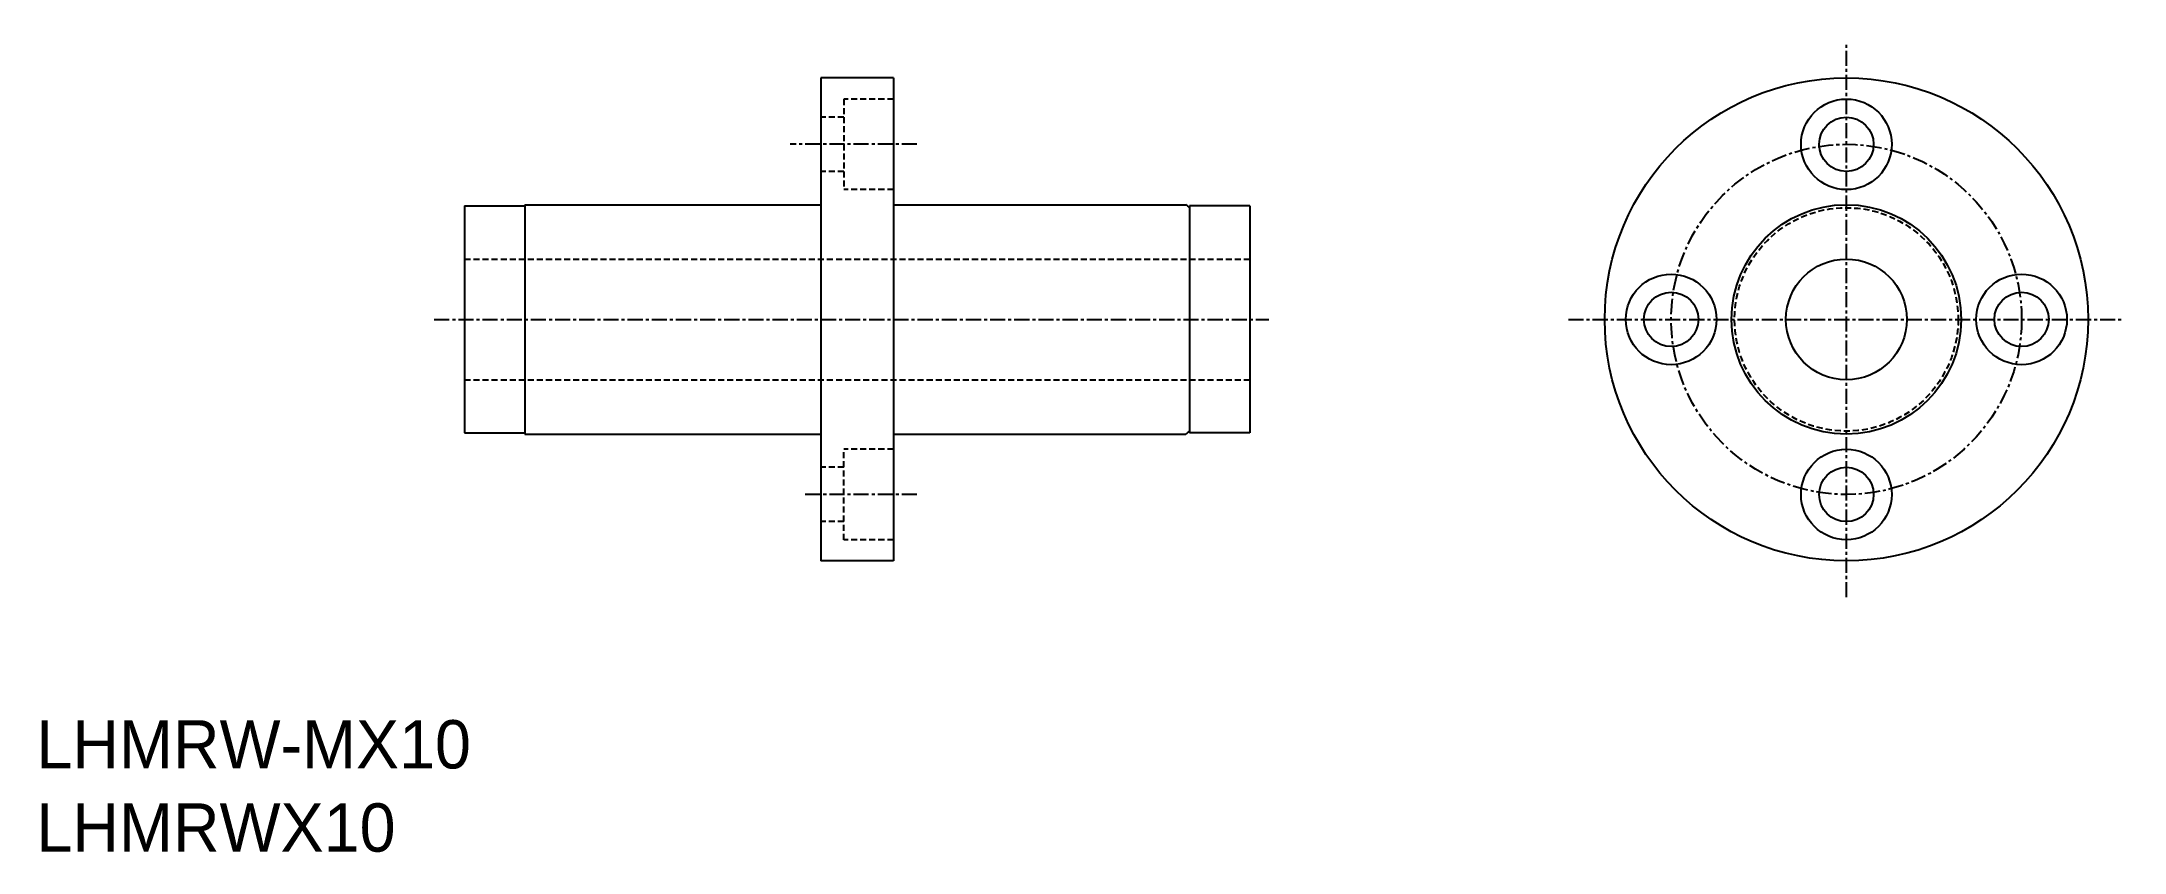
# Model space of a CAD drawing. Extents: x 47 to 219, y 61 to 128.
import ezdxf

# ---------------------------------------------------------------- set-up
doc = ezdxf.new("R2010")
doc.units = 0
doc.linetypes.add('CENTER', pattern=[2, 1.25, -0.25, 0.25, -0.25])
doc.linetypes.add('DASHED', pattern=[0.75, 0.5, -0.25])
doc.layers.get('0').update_dxf_attribs({"linetype": 'CONTINUOUS'})
doc.layers.add('CENTER', color=1, linetype='CENTER')

msp = doc.modelspace()

# ---------------------------------------------------------------- linework, layer by layer
at = {"color": 7, "linetype": 'CONTINUOUS'}
for p, q in [((111.45, 125.19), (111.45, 85.19)), ((117.45, 125.19), (111.45, 125.19)), ((117.45, 125.19), (117.45, 85.19)), ((81.95, 114.59), (86.95, 114.59)), ((81.95, 114.59), (81.95, 95.79)), ((86.95, 114.69), (111.45, 114.69)), ((86.95, 114.69), (86.95, 95.69)), ((117.45, 114.69), (141.66, 114.69)), ((146.95, 114.59), (141.95, 114.59)), ((141.95, 114.59), (141.95, 95.79)), ((146.95, 114.59), (146.95, 95.79)), ((81.95, 95.79), (86.95, 95.79)), ((86.95, 95.69), (111.45, 95.69)), ((117.45, 95.69), (141.66, 95.69)), ((146.95, 95.79), (141.95, 95.79)), ((117.45, 85.19), (111.45, 85.19))]:
    msp.add_line(p, q, dxfattribs=at)
at = {"color": 3, "linetype": 'DASHED'}
for p, q in [((113.35, 123.44), (113.35, 115.94)), ((117.45, 123.44), (113.35, 123.44)), ((113.35, 121.94), (111.45, 121.94)), ((113.35, 117.44), (111.45, 117.44)), ((117.45, 115.94), (113.35, 115.94)), ((81.95, 110.19), (146.95, 110.19)), ((81.95, 100.19), (146.95, 100.19)), ((117.45, 94.44), (113.35, 94.44)), ((113.35, 86.94), (113.35, 94.44)), ((113.35, 92.94), (111.45, 92.94)), ((113.35, 88.44), (111.45, 88.44)), ((117.45, 86.94), (113.35, 86.94))]:
    msp.add_line(p, q, dxfattribs=at)
at = {"color": 7, "linetype": 'CONTINUOUS'}
for centre, radius in [((196.31, 105.19), 20), ((196.31, 119.69), 3.75), ((196.31, 119.69), 2.25), ((196.31, 105.19), 9.5), ((181.81, 105.19), 3.75), ((196.31, 105.19), 5), ((210.81, 105.19), 3.75), ((181.81, 105.19), 2.25), ((210.81, 105.19), 2.25), ((196.31, 90.69), 3.75), ((196.31, 90.69), 2.25)]:
    msp.add_circle(centre, radius, dxfattribs=at)
at = {"color": 3, "linetype": 'DASHED'}
msp.add_circle((196.31, 105.19), 9.25, dxfattribs=at)
at = {"color": 7, "linetype": 'CONTINUOUS'}
for centre, start, end in [((141.2, 113.92), 33.5573, 59.4416), ((141.2, 96.47), 300.5584, 326.4427)]:
    msp.add_arc(centre, 0.9, start, end, dxfattribs=at)
at = {"layer": 'CENTER', "color": 1, "linetype": 'CENTER'}
for p, q in [((196.31, 82.19), (196.31, 128.19)), ((119.4, 119.69), (108.9, 119.69)), ((79.45, 105.19), (148.51, 105.19)), ((173.31, 105.19), (219.31, 105.19)), ((119.4, 90.69), (109.9, 90.69))]:
    msp.add_line(p, q, dxfattribs=at)
msp.add_circle((196.31, 105.19), 14.5, dxfattribs=at)

# ---------------------------------------------------------------- texts
at = {"color": 7, "linetype": 'CONTINUOUS'}
for s, p in [('LHMRW-MX10', (46.53, 68)), ('LHMRWX10', (46.53, 61.11))]:
    msp.add_text(s, height=4, dxfattribs=at).set_placement(p)

doc.saveas('drawing.dxf')
